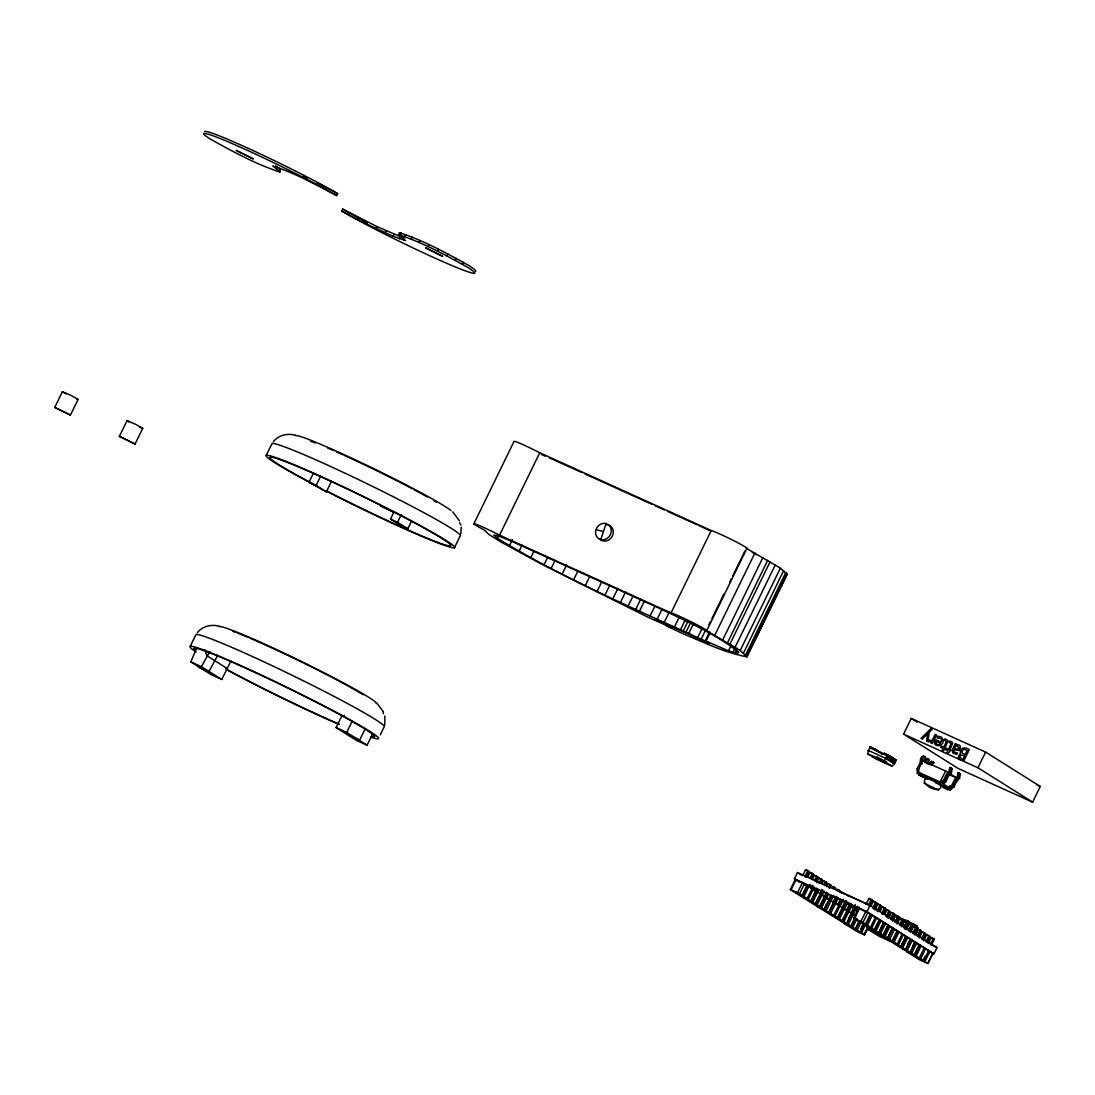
<?xml version="1.0" encoding="UTF-8"?>
<svg xmlns="http://www.w3.org/2000/svg" width="1095" height="1095" viewBox="0 0 1095 1095"><rect width="100%" height="100%" fill="white"/><g stroke="black" fill="none" stroke-linecap="round" stroke-linejoin="round"><path stroke-width="1.5" d="M894.437 763.776L891.946 766.185L875.658 758.808L867.801 753.866L868.184 750.39L885.896 758.397L894.437 763.776L895.874 760.833L895.012 760.286M948.982 771.77L949.748 767.527L952.089 768.813L951.404 773.07L948.626 775.917L945.669 781.994L943.835 783.076L941.495 781.789L942.07 780.612L943.329 780.708L946.381 774.425L948.982 771.77L950.255 772.577M941.495 781.789L942.562 782.268L944.383 781.187L947.339 775.123L950.118 772.276L950.816 768.006M949.68 786.949L950.747 787.428L952.582 786.333L955.538 780.27L958.317 777.423L959.001 773.152L957.947 772.673L957.167 776.916L954.58 779.572L951.514 785.854L950.255 785.772L949.68 786.949L952.034 788.236L953.854 787.141L956.811 781.077L959.59 778.23L960.288 773.96L959.001 773.152M924.426 756.535L921.716 759.424L923.003 760.231C929.08 757.754 921.935 753.593 920.58 758.903L920.087 762.777L917.117 768.841L917.418 770.894L918.705 771.701M919.061 770.196L918.185 769.333L921.251 763.051L921.716 759.424M384.769 724.849L384.838 716.02M460.803 533.826L461.241 527.188M913.641 925.809C916.529 923.14 907.249 922.798 913.86 924.755M867.089 926.165L870.32 927.821L867.089 926.165L867.637 927.383M600.744 539.63L606.055 523.561M884.062 913.435L885.54 912.641M916.46 926.904L917.104 926.918A2.655 2.354 -57.8 0 1 917.911 930.175L916.57 932.94A2.423 2.149 -57.8 0 1 915.242 934.213M54.75 407.395L62.401 391.695L70.833 395.281L78.087 399.401L70.436 415.087L54.75 407.395L70.436 415.087M119.396 436.344L127.047 420.644L135.479 424.244L142.733 428.35L135.082 444.036L119.396 436.344L135.082 444.036M280.265 169.136L279.841 172.011L280.265 169.136L275.516 165.824M279.307 171.094L272.833 166.043C295.171 173.051 315.894 184.809 336.644 195.594L337.602 193.637L332.401 190.557A80.879 4.517 26 0 0 254.533 151.233A80.879 4.517 26 0 0 204.765 131.455M475.545 271.286A80.879 4.517 26 0 0 468.537 265.332C446.336 253.013 423.683 240.544 399.511 232.701L398.553 234.658C422.725 242.515 445.378 254.984 467.579 267.289A80.879 4.517 26 0 1 441.928 261.212A80.879 4.517 26 0 1 346.964 214.141L341.763 211.075L342.721 209.104L377.05 226.61L403.165 237.861M398.553 234.658L405.574 240.626L393.037 236.246L366.606 224.01L348.84 214.948L349.798 212.991M357.312 219.356L358.27 217.399M366.606 224.01L367.564 222.052M376.091 228.581L377.05 226.61M266.249 455.328L271.998 443.557A104.928 5.858 26 0 1 373.094 486.673A104.928 5.858 26 0 1 460.174 535.961L454.425 547.733M385.098 232.756L386.056 230.785M190.215 646.351L195.95 634.58A104.928 5.858 26 0 1 297.046 677.695A104.928 5.858 26 0 1 384.126 726.984L380.293 734.827M393.037 236.246L393.995 234.289M230.894 661.106L221.765 679.461L211.143 674.643L190.817 661.859L196.895 647.61M400.496 234.96L401.454 233.002M399.36 238.833L400.318 236.876M404.767 236.452L405.725 234.494M403.644 240.325L404.589 238.368M221.765 679.461L201.439 666.677L209.72 651.689M411.09 239.038L412.048 237.067M419.029 242.529L419.987 240.571M331.566 481.198L326.351 491.874L309.023 482.224L313.485 473.081M428.049 246.703L429.007 244.746M326.351 491.874L316.113 485.441L320.575 476.284M437.521 251.275L438.479 249.318M446.815 255.929L447.773 253.958M455.287 260.336L456.245 258.379M462.377 264.21L463.336 262.252M411.528 521.111L407.805 528.748L400.715 525.532L390.477 519.098L394.2 511.461M407.805 528.748L397.553 522.301L401.276 514.664M371.93 736.661A100.562 5.612 26 0 0 373.135 734.553L372.423 734.225L367.058 745.216L356.436 740.412L336.11 727.614L341.476 716.636L344.583 715.432M367.058 745.216L346.732 732.432L352.097 721.441L352.809 721.756A100.562 5.612 26 0 0 245.034 667.854A100.562 5.612 26 0 0 195.471 650.553M352.097 721.441L365.744 729.407L365.032 729.092L359.68 740.083L349.059 735.265M473.82 523.903L514.007 441.504A20.258 1.136 26 0 1 539.753 452.755L711.216 530.555A20.258 1.136 26 0 1 733.76 540.656A20.258 1.136 26 0 1 746.215 548.253L780.393 568.127L787.195 574.355L747.009 656.754C725.958 653.167 705.7 643.135 685.935 634.963L683.307 633.813A22.776 1.273 26 0 1 666.677 625.834L671.974 627.887L654.769 618.949L690.794 634.813L692.423 636.852M656.302 619.688L690.124 634.58L691.78 636.66L706.343 642.724L709.067 643.422L708.876 642.697C637.482 609.942 564.609 579.364 497.445 538.261L498.937 535.209M670.824 627.353L648.281 617.361L541.683 564.185L500.278 541.642L488.753 534.333L484.332 530.048A20.258 1.136 26 0 1 475.408 524.04A20.258 1.136 26 0 1 499.566 535.154L539.753 452.755M509.408 545.789L512.378 539.684M519.016 551.319L521.986 545.214M530.76 557.738L533.73 551.634M544.037 564.774L547.76 557.15M551.127 568.456L554.85 560.818M562.159 574.095L566.621 564.938M573.588 579.857L578.05 570.7M585.305 585.633L589.767 576.49M597.09 591.409L601.552 582.253M604.919 595.174L609.395 586.017M612.762 598.938L617.977 588.261M620.427 602.551L625.642 591.861M628.106 606.151L633.307 595.475M635.606 609.641L640.821 598.965M639.37 611.38L644.572 600.703M649.992 616.198L655.207 605.508M657.068 619.4L662.283 608.724M664.159 622.603L669.36 611.927M499.566 535.154L671.03 612.954L711.216 530.555M674.356 627.148L679.571 616.471M680.447 629.762L684.909 620.605M683.239 630.939L687.701 621.782M686.031 632.102L690.493 622.945M688.823 633.266L693.286 624.109M697.789 637.249L702.251 628.092M701.334 638.85L705.796 629.693M708.999 624.547L710.491 621.495M711.983 618.442L723.891 594.037M729.845 581.828L731.323 578.776M732.815 575.724L744.723 551.305M706.74 630.679L746.927 548.28M705.262 640.767L709.724 631.623M709.765 633.499L706.042 641.122L728.49 650.868L735.087 652.798L737.866 653.085L738.769 652.168C714.679 633.416 685.894 621.057 658.465 607.862L510.626 540.834L497.445 535.592L493.708 535.113L497.445 538.261M747.009 656.754L740.206 650.526L714.706 635.415L754.893 553.03M722.714 639.904L762.9 557.519M727.545 642.683L767.732 560.284M729.968 644.079L770.155 561.68M728.49 650.868L731.474 644.763M735.087 647.296L775.274 564.897M732.952 652.278L735.183 647.706M735.087 652.798L737.318 648.226M740.206 650.526L780.393 568.127M743.532 652.921L783.733 570.522M745.695 654.769L785.895 572.37M746.229 656.918L786.881 573.397M746.899 656.439L787.086 574.04M800.089 882.406L794.395 878.82L797.447 872.537L870.046 905.387L937.074 947.558L934.008 953.827L927.835 951.035M825.178 897.681L834.28 902.472L829.367 912.532L815.679 905.551L790.33 889.592L795.23 879.531L807.576 885.663L802.662 895.724L801.951 895.518L806.864 885.458L807.576 885.663M790.33 889.592L791.042 889.797L795.942 879.737M802.621 875.685L805.564 869.649L807.823 870.676L808.904 871.36L805.961 877.396M804.839 876.698L807.823 870.676M791.042 889.797L797.502 892.726L802.416 882.666M868.335 750.609L870.155 746.872L876.999 750.28L876.616 751.06M802.662 895.724L799.555 893.766L804.455 883.706M807.809 876.972L810.013 872.455L812.271 873.468L813.352 874.152L811.149 878.683M810.026 877.985L812.271 873.468M875.288 749.199L874.905 749.993L869.622 747.447L888.182 756.002L886.745 758.944L889.167 760.327L890.988 756.604L884.144 753.209L883.761 753.99L888.182 756.002M813.311 885.964L807.111 898.53L803.99 896.572L808.904 886.512L806.864 885.458M808.616 887.347L810.081 884.322M812.285 879.791L814.502 875.275L817.732 876.917L815.515 881.448M810.793 888.332L812.257 885.307M814.475 880.777L816.678 876.26L817.732 876.917M877.465 751.594L877.848 750.814L872.715 748.487M879.176 752.676L879.559 751.882L877.848 750.814M877.232 757.056L877.848 757.959M813.202 889.236L816.322 891.207L811.422 901.267L808.302 899.296L813.202 889.236L808.904 886.512M813.051 890.139L814.529 887.128M816.733 882.597L818.951 878.067L822.181 879.709L820.702 882.734M881.735 754.277L882.118 753.497L875.275 750.102L882.118 753.497M816.706 888.113L815.241 891.125L816.281 891.782L817.76 888.77M818.909 883.583L821.127 879.052L822.181 879.709M810.834 901.144L815.611 890.988L816.322 891.207M811.053 901.103L815.953 891.029M881.79 760.094L881.448 759.355L882.515 759.834M817.65 892.042L820.771 893.999L815.857 904.059L812.75 902.102L817.65 892.042L815.611 890.988M817.5 892.931L818.978 889.92M821.921 883.884L823.399 880.873L825.575 881.858L826.629 882.515L825.151 885.526M885.472 755.071L885.855 754.277L884.144 753.209M819.69 893.917L821.893 889.4M824.097 884.87L825.575 881.858M887.333 755.454L884.089 761.244L867.801 753.866M815.282 903.936L818.088 898.187M815.501 903.895L820.401 893.835M820.73 894.588L822.947 890.057M887.456 759.259L889.277 755.536M822.099 894.834L825.219 896.791L820.306 906.852L817.198 904.894L822.099 894.834L820.059 893.794L820.771 893.999M821.948 895.737L824.165 891.207M826.369 886.676L827.834 883.665L830.024 884.65L831.064 885.307L829.599 888.332M891.836 757.138L893.547 758.219L891.727 761.942L890.016 760.874L891.836 757.138L887.99 755.399M826.342 892.192L824.138 896.723L825.178 897.38L827.396 892.849M828.545 887.662L830.024 884.65M824.508 896.586L829.668 899.597L824.754 909.658L819.594 906.646L824.508 896.586L825.219 896.791M903.594 734.129L911.259 718.443L985.623 752.087L1040.25 786.456L1032.599 802.156L958.235 768.498L903.594 734.129L977.958 767.787L1032.599 802.156M819.731 906.742L824.644 896.682M819.95 906.687L824.85 896.627M892.452 758.684L891.015 761.627L891.727 761.942M893.301 759.218L891.877 762.161L894.286 763.557L896.107 759.834L889.263 756.426M821.647 907.7L826.547 897.626M826.383 898.516L828.587 893.999M892.576 762.476L894.396 758.753M828.6 899.529L830.845 895.012M826.848 903.703L824.042 909.452L824.754 909.658M824.206 909.521L829.12 899.46M824.398 909.493L829.298 899.433M829.723 900.227L831.926 895.696M826.26 910.561L833.774 895.286M836.032 896.299L833.049 902.321L834.171 903.019L837.114 896.983M841.494 899.748L833.815 915.324L828.655 912.327L833.569 902.266L834.28 902.472M830.708 913.367L838.264 898.105M837.497 905.127L840.44 899.091M839.906 906.03L843.027 908.001L838.127 918.062L835.006 916.091L839.906 906.03L837.867 904.99M839.769 906.934L843.437 899.392M845.627 900.377L841.945 907.919L842.999 908.576L846.668 901.034M842.315 907.796L847.475 910.794L842.575 920.854L837.401 917.856L842.315 907.796L843.027 908.001M837.552 917.938L842.671 907.837M839.454 918.897L844.354 908.836M844.218 909.74L847.886 902.184M846.394 910.725L850.076 903.17M842.698 919.294L846.408 912.067M847.448 911.382L851.116 903.84M848.803 911.629L851.924 913.586L847.024 923.646L843.903 921.689L848.803 911.629L846.763 910.588L847.475 910.794M848.652 912.532L852.334 904.99M950.624 775.274L956.756 778.052L945.656 771.072L922.647 760.655L917.281 771.646L940.304 782.063M924.55 757.028L923.359 756.056M926.644 779.01L917.213 773.084L917.788 771.907M855.25 904.47L850.842 913.517L851.883 914.174L855.565 906.633M848.406 919.129L851.212 913.381L851.924 913.586M846.435 923.537L851.568 913.422M924.44 761.326C925.795 756.015 932.954 760.19 926.863 762.668L925.576 761.86L928.286 758.972M928.423 759.465L927.219 758.493M855.674 917.829L851.472 926.452L848.351 924.495L857.344 906.195M907.823 952.157L853.717 918.363L858.617 908.303L870.963 914.434L866.049 924.495L865.337 924.289L869.553 915.666M855.14 916.255L859.589 907.207M853.717 918.363L854.428 918.568L859.329 908.508M851.458 924.81L854.251 919.061M851.102 926.288L854.606 919.102M928.765 764.05L931.462 761.381L932.529 761.86L929.901 764.584M859.424 922.058L855.907 929.244L852.8 927.287L857.002 918.664M941.057 785.197C941.974 795.668 917.377 784.034 926.411 778.011M931.188 765.378L933.802 762.668L932.529 761.86M866.008 904.456L868.951 898.42L872.291 900.117L869.348 906.154M864.571 923.427L860.355 932.05L855.195 929.039L858.699 921.853M868.226 905.469L871.209 899.433L872.291 900.117M854.428 918.568L860.889 921.497L865.803 911.437M857.248 930.079L861.45 921.456M945.3 749.473L946.053 748.35M934.008 953.827L866.98 911.67L870.046 905.387M866.049 924.495L862.942 922.537L867.842 912.477M871.196 905.743L873.399 901.212L876.739 902.923L873.796 908.96M860.903 928.902L863.011 924.591M861.04 928.984L863.147 924.659M872.674 908.261L875.658 902.239L876.739 902.923M867.473 929.025L864.667 934.774L861.546 932.817L865.748 924.194M872.291 915.269L875.411 917.24L870.498 927.301L867.391 925.33L872.291 915.269L870.251 914.229L870.963 914.434M874.946 910.068L877.889 904.032L880.065 905.018L881.119 905.688L878.176 911.724M890.084 941.248L878.97 936.211L867.541 929.025L867.692 925.918M852.8 927.287L843.574 923.112L855.578 930.668L863.955 934.569L866.049 930.257M864.297 934.61L867.103 928.861M877.122 911.054L880.065 905.018M939.099 783.418L940.482 783.952L939.414 783.281L945.656 771.072M876.589 918.007L879.709 919.964L874.809 930.025L871.688 928.067L876.589 918.007L874.549 916.967L875.411 917.24M942.781 782.596L943.356 781.419L942.07 780.612M880.12 911.355L882.337 906.838L885.568 908.48L882.625 914.517M881.571 913.86L884.514 907.823M874.234 929.901L879.709 919.964M874.44 929.86L879.353 919.8M881.037 920.799L884.158 922.77L879.258 932.83L876.137 930.86L881.037 920.799L878.998 919.759M884.568 914.161L886.786 909.63L890.016 911.286L887.073 917.309M886.019 916.652L888.962 910.616M878.683 932.707L883.583 922.647M878.888 932.666L883.802 922.606M963.627 761.271L969.226 749.801C966.228 746.462 958.604 747.707 960.397 753.1C960.479 754.195 954.881 758.726 960.876 760.026M950.966 787.757L951.541 786.58L953.854 787.141L951.514 785.854M939.893 785.252L950.323 789.96L950.898 788.783M889.742 914.79L888.921 916.46L887.689 915.68L888.497 914.01L890.057 914.996M885.485 923.605L888.606 925.562L883.706 935.623L880.585 933.665L885.485 923.605L883.446 922.565L884.158 922.77M888.291 918.472L891.234 912.436L893.41 913.422L894.464 914.079L891.522 920.115M946.436 786.771L951.404 789.043L953.403 784.923M958.837 774.274L959.22 773.481L957.947 772.673M890.468 919.458L893.41 913.422M887.894 925.357L893.055 928.355L888.154 938.415L882.981 935.417L887.894 925.357L888.606 925.562M883.131 935.5L888.031 925.439M883.337 935.458L888.25 925.398M885.034 936.458L889.934 926.397M892.712 921.251L895.669 915.215L897.914 916.241L898.995 916.912L896.052 922.948M894.93 922.264L897.914 916.241M893.055 928.355L892.343 928.149L887.429 938.21L888.154 938.415M879.066 934.309L887.593 938.292L892.507 928.231L897.667 931.229L892.767 941.289L892.042 941.084L896.956 931.024L897.667 931.229M887.785 938.251L892.699 928.19M892.767 941.289L889.646 939.332L894.547 929.272M897.161 924.043L900.104 918.007L898.078 917.227M899.378 925.056L902.362 919.034M900.501 925.754L903.608 919.677L901.732 918.554L900.87 919.307M977.958 767.787L985.623 752.087M897.216 944.095L894.095 942.124L898.995 932.064L902.116 934.035L897.216 944.095L896.353 943.822L901.513 946.819L906.414 936.759L901.253 933.761L902.116 934.035M901.65 926.863L904.593 920.827L907.823 922.483L904.881 928.519M903.827 927.848L906.769 921.826L907.823 922.483M907.18 922.743L907.235 921.237M898.393 944.862L903.307 934.802M906.099 929.669L909.042 923.632L911.218 924.618L912.272 925.275L909.329 931.311M907.235 927.602L908.905 923.537L905.278 921.579M908.275 930.654L911.218 924.618M900.939 946.71L905.839 936.649L907.755 937.594L910.862 939.565L905.962 949.625L900.802 946.614L905.702 936.553L906.414 936.759M901.144 946.655L906.058 936.595M912.669 925.973L913.257 924.782L911.149 923.468M913.107 926.247L914.38 925.371M902.841 947.654L907.755 937.594M910.547 932.461L913.49 926.425L915.666 927.41L916.72 928.081L913.777 934.117M912.724 933.446L915.666 927.41M908.042 943.671L910.15 939.359L910.862 939.565M906.085 948.065L910.506 939.4M912.203 940.4L915.31 942.357L910.41 952.417L907.29 950.46L912.203 940.4L910.15 939.359M914.996 935.267L917.938 929.231L920.115 930.216L921.169 930.873L918.226 936.909M917.172 936.252L920.115 930.216M912.491 946.463L914.599 942.152L915.31 942.357M910.739 950.816L914.955 942.193M916.638 943.192L919.759 945.163L914.859 955.223L911.738 953.252L916.638 943.192L914.599 942.152M919.266 937.977L922.209 931.941L924.454 932.954L925.535 933.638L922.592 939.674M921.47 938.976L924.454 932.954M914.845 953.567L919.047 944.944L919.759 945.163M914.489 955.059L919.403 944.999M921.087 945.998L924.207 947.955L919.307 958.015L916.186 956.058L921.087 945.998L919.047 944.944M923.701 940.769L926.657 934.733L928.902 935.76L929.984 936.444L927.041 942.466M925.918 941.782L928.902 935.76M925.535 948.79L928.656 950.747L923.756 960.808L920.635 958.85L925.535 948.79L923.496 947.75L924.207 947.955M928.19 943.589L931.133 937.553L934.363 939.209L931.421 945.231M930.367 944.574L933.31 938.538L934.363 939.209M927.793 950.487L932.954 953.485L928.054 963.545L922.893 960.548L925.138 956.291M924.933 961.588L929.847 951.528M927.684 963.381L931.9 954.758M217.754 655.262L208.83 671.81L198.209 667.006M273.271 441.75C278.376 435.112 287.547 433.045 295.39 435.221M197.237 632.773C202.329 626.135 211.499 624.068 219.356 626.244M947.668 775.233L949.392 773.453M917.104 926.918L917.199 925.836L895.751 916.118M904.566 928.861L906.783 927.944M894.369 915.926L896.873 917.062M903.922 921.579L906.838 921.046M905.031 921.552L902.951 922.483M785.621 574.683L787.195 574.355M279.841 172.011C255.683 164.154 233.03 151.685 210.829 139.38A80.879 4.517 26 0 1 236.465 145.457A80.879 4.517 26 0 1 331.443 192.515L336.644 195.594M78.087 399.401L76.746 399.004M142.733 428.35L140.023 427.406M935.719 781.57L950.323 789.96M923.961 783.021L938.607 790.22M595.967 529.61A8.527 7.624 -57.6 0 1 609.409 525.627A8.527 7.624 -57.6 0 1 604.81 539.534A8.527 7.624 -57.6 0 1 595.967 529.61L603.4 531.595M912.45 929.327L911.314 930.175A2.423 2.149 -57.8 0 1 910.219 931.065M828.956 899.392L829.668 899.597M838.017 905.059L838.729 905.264L833.569 902.266M807.111 898.53L806.248 898.256L808.302 899.296M811.422 901.267L810.697 901.048L812.75 902.102M815.857 904.059L815.145 903.854L817.198 904.894M819.594 906.646L820.306 906.852M817.746 906.592L817.034 906.386L844.437 923.386M828.655 912.327L829.367 912.532M833.815 915.324L832.966 915.05L835.006 916.091M837.401 917.856L838.127 918.062M870.498 927.301L869.649 927.027L871.688 928.067M874.809 930.025L874.097 929.819L876.137 930.86M842.575 920.854L841.85 920.649L843.903 921.689M879.258 932.83L878.532 932.625L880.585 933.665M847.024 923.646L846.298 923.441L848.351 924.495M850.747 926.247L851.472 926.452M882.981 935.417L883.706 935.623M880.421 935.157L881.133 935.363M855.195 929.039L855.907 929.244M884.87 937.95L885.581 938.155L883.542 937.115M927.944 950.542L928.656 950.747M860.355 932.05L859.643 931.845L861.546 932.817M889.318 940.756L890.03 940.961L887.99 939.921M932.242 953.28L932.954 953.485M863.955 934.569L864.667 934.774M900.802 946.614L901.513 946.819M905.962 949.625L905.25 949.42L907.29 950.46M910.41 952.417L909.699 952.212L911.738 953.252M928.054 963.545L918.979 959.439L906.961 951.884L914.859 955.223M919.307 958.015L918.582 957.81L920.635 958.85M923.03 960.602L923.756 960.808M927.41 776.807L928.273 777.108M940.222 784.964L941.549 785.348L939.688 784.047M703.606 641.588L708.355 643.052L708.095 642.341M885.485 761.395L886.389 761.764M541.382 454.548L545.365 456.177M549.348 457.82L581.938 472.547M883.624 760.587L884.336 760.902M947.572 788.66L943.534 786.552L948.379 788.893M837.565 890.386L866.022 903.662M698.651 525.463L711.148 531.13M1037.157 785.06L1040.25 786.456M392.982 511.584L380.841 506.095L393.173 511.967M952.089 768.813L949.748 767.527M924.632 756.864L925.699 757.343M928.505 759.3L929.559 759.779M959.22 773.481L960.288 773.96M932.748 762.188L933.802 762.668M309.023 482.224L316.113 485.441M390.477 519.098L397.553 522.301M876.999 750.28L870.155 746.872M885.855 754.277L890.988 756.604M889.687 756.481L893.547 758.219M918.185 769.333L917.117 768.841L918.404 769.648M893.534 758.671L896.107 759.834M881.68 753.661L882.748 754.14L881.899 753.606M917.418 770.894L918.486 771.373M888.456 760.012L889.167 760.327M890.016 760.874L889.304 760.546L890.741 757.603L889.893 757.069M917.213 773.084L939.551 783.185M893.575 763.229L894.286 763.557M876.561 757.124L879.75 758.561M878.067 758.096L879.969 758.944M808.904 871.36L805.564 869.649M813.352 874.152L810.013 872.455M881.119 905.688L877.889 904.032M885.568 908.48L882.337 906.838M826.629 882.515L823.399 880.873M831.064 885.307L827.834 883.665M894.464 914.079L891.234 912.436M898.995 916.912L895.669 915.215M913.257 924.782L913.695 924.988M905.442 921.675L908.042 922.852A1.547 1.369 -57.8 0 1 908.617 924.81M912.272 925.275L909.042 923.632M916.72 928.081L913.49 926.425M921.169 930.873L917.938 929.231M925.535 933.638L922.209 931.941M891.604 918.486L894.711 919.896M904.292 924.755L902.335 923.879M929.984 936.444L926.657 934.733M794.395 878.82L866.98 911.67M799.678 881.721L801.937 882.748M804.127 884.527L807.467 886.225M930.901 944.752L937.074 947.558M889.824 927.013L892.507 928.231M851.869 914.462L855.66 916.186M867.117 927.095L874.768 930.613L871.538 928.971M867.541 929.025L878.655 934.049M190.817 661.859L201.439 666.677M336.11 727.614L346.732 732.432M585.058 473.957L651.963 504.302M655.084 505.712L664.419 509.941M667.526 511.351L697.104 524.765M922.017 775.684L924.002 776.492L919.348 774.302M303.274 176.131L307.339 178.088M934.35 781.269L925.987 777.696L927.848 778.997M889.482 912.984L890.81 915.187M871.004 930.723C871.456 930.599 870.621 930.942 870.895 930.955M316.729 182.687L330.512 189.763M880.75 759.273L884.842 761.367M851.212 913.381L855.332 915.735M860.889 921.497L862.942 922.537M865.337 924.289L867.391 925.33M887.593 938.292L889.646 939.332M797.502 892.726L799.555 893.766M892.042 941.084L894.095 942.124M801.951 895.518L803.99 896.572M914.133 955.018L916.186 956.058M936.348 782.268L938.169 783.212M900.35 918.144L901.199 918.691M880.27 759.081L882.447 760.272M331.936 190.53L337.602 193.637M341.763 211.075L348.84 214.948M64.29 393.009L65.823 393.844M714.706 635.415L706.029 630.652A20.258 1.136 26 0 0 693.573 623.041A20.258 1.136 26 0 0 671.03 612.954M752.333 552.455L756.426 554.809M342.721 209.104L347.923 212.184A80.879 4.517 26 0 0 360.529 219.109M128.936 421.958L127.047 420.644M227.117 668.47L206.791 655.686L204.765 649.54M917.24 926.822L917.446 927.629A2.614 1.204 -65.7 0 1 917.035 927.93M911.259 718.443L917.008 722.057M950.542 768.567L951.815 769.374M958.727 773.713L960.014 774.521M950.118 772.276L951.404 773.07M958.317 777.423L959.59 778.23M923.277 756.234L925.508 757.74M927.136 758.657L929.368 760.163M931.462 761.381L933.693 762.886M947.339 775.123L948.626 775.917M954.58 779.572L956.811 781.077M920.58 758.903L921.867 759.711M922.647 760.655L928.19 764.146M921.251 763.051L922.524 763.858M950.255 785.772L952.253 786.894M942.562 782.268L943.835 783.076M950.747 787.428L952.034 788.236M940.126 782.008L951.404 789.043M868.184 750.39L869.047 750.924M884.089 761.244L891.946 766.185M868.951 898.42L870.046 899.104M873.399 901.212L874.494 901.897M886.786 909.63L887.826 910.287M904.593 920.827L905.647 921.497M931.133 937.553L932.187 938.21M901.294 919.8L902.54 920.58M903.348 921.566C901.24 919.663 909.48 919.909 909.001 921.812A2.655 2.354 -57.8 0 1 909.931 924.782M914.133 931.407L916.57 932.94M895.956 920.676L898.434 922.236M844.437 893.712L841.206 892.069L842.26 892.726M847.831 895.847L848.885 896.518M814.502 875.275L815.542 875.932M818.951 878.067L819.991 878.724M858.412 907.276L859.342 907.864M865.324 911.505L866.405 912.19M874.18 917.09L875.234 917.761M883.076 922.688L884.13 923.345M857.905 907.495L859.137 908.275M797.447 872.537L801.732 875.234M837.388 897.654L857.344 910.219M795.23 879.531L798.351 881.489M864.858 924.372L865.953 925.056L862.614 923.345L863.695 924.029M895.984 943.945L897.024 944.615L893.794 942.959L894.848 943.63M900.418 946.751L901.472 947.408L898.242 945.765L899.296 946.422M810.327 901.185L811.381 901.842L808.151 900.199L809.205 900.856M814.776 903.977L815.83 904.648L812.599 902.992L813.653 903.662M841.48 920.785L842.534 921.442L839.304 919.8L840.358 920.457M845.929 923.578L846.982 924.235L843.752 922.592L844.806 923.249M838.879 891.22L841.48 892.877M63.168 392.338L62.401 391.695M365.032 729.092L373.135 734.553M452.755 511.844L459.435 520.796M376.707 702.867L383.387 711.818M889.811 916.022L888.853 914.229M399.511 232.701L400.045 233.618M460.872 524.998L459.544 522.712M382.921 711.627L383.496 713.735M367.468 222.778A80.879 4.517 26 0 1 362.075 219.944M339.08 724.137A100.562 5.612 26 0 1 225.57 668.771M232.742 631.309A80.879 4.517 26 0 1 235.849 632.431M237.574 633.088A80.879 4.517 26 0 1 248.456 637.509M250.208 638.248A80.879 4.517 26 0 1 303.082 662.735M304.519 663.447A80.879 4.517 26 0 1 363.184 694.764M219.274 626.614A87.449 4.886 26 0 1 303.52 662.53A87.449 4.886 26 0 1 376.091 703.606M196.073 651.99A104.928 5.858 26 0 1 286.589 687.154A104.928 5.858 26 0 1 370.794 737.181M338.944 724.411A104.928 5.858 26 0 1 226.597 669.675M606.028 524.587A8.527 7.624 -57.6 0 1 612.406 535.866A8.527 7.624 -57.6 0 1 599.376 538.822M317.126 486.317A104.928 5.858 26 0 1 306.573 470.056A104.928 5.858 26 0 1 454.028 546.282A104.928 5.858 26 0 1 326.146 490.998M315.141 484.975A100.562 5.612 26 0 1 311.733 472.643A100.562 5.612 26 0 1 450.401 544.749A100.562 5.612 26 0 1 325.804 490.519M310.542 441.203A78.703 4.394 26 0 1 315.237 442.928M327.542 447.951A78.703 4.394 26 0 1 333.386 450.483M336.507 451.865A78.703 4.394 26 0 1 342.981 454.767M344.377 455.397A78.703 4.394 26 0 1 377.446 471.028M378.979 471.781A78.703 4.394 26 0 1 412.158 488.671M413.554 489.41A78.703 4.394 26 0 1 427.337 496.952M433.62 500.593A78.703 4.394 26 0 1 436.275 502.208M295.321 435.591A87.449 4.886 26 0 1 369.275 466.511A87.449 4.886 26 0 1 450.976 510.599M883.98 913.654A1.547 1.369 -57.8 0 1 885.376 912.724M905.264 925.754A2.423 2.149 -57.8 0 1 905.195 927.835M883.145 912.655A2.655 2.354 -57.8 0 1 886.115 911.464M936.102 742.465L936.417 744.08L938.196 744.874L940.578 743.259L936.471 741.397L936.102 742.465M943.11 739.933C944.355 747.912 930.709 747.406 935.732 739.714L941.111 742.15L941.632 740.111A2.669 2.368 -57.8 0 0 941.029 738.577L936.95 737.756L937.648 736.141L941.495 737.099L943.11 739.933M947.846 741.205L944.999 747.871L948.462 749.432L951.09 743.587L949.064 742.355L949.625 741.028L952.061 742.027L952.609 743.368L949.762 750.034L950.652 750.431L947.969 753.702L946.669 753.114L947.873 750.636L944.41 749.076L943.206 751.553L941.905 750.951L943.11 748.487L940.701 747.392L941.289 746.188L943.698 747.283L945.683 743.19L946.326 741.438L944.301 740.206L944.862 738.865L947.298 739.878L947.846 741.205M929.19 732.185L928.012 741.657L926.603 741.014L927.588 733.677L922.373 739.098L921.004 738.482L930.928 728.586L932.324 729.229L929.19 732.185M952.116 750.143L952.896 752.99L956.743 754.428L957.454 752.949L954.087 752.073L953.704 750.02L959.179 750.157L960.534 746.503L959.234 744.983L956.154 744.997L956.592 744.08L955.292 743.491L952.116 750.143M959.891 756.152L959.836 757.589L962.888 759.341L964.517 755.988L961.191 754.934L959.891 756.152M961.944 750.718L961.916 752.881L965.147 754.715L967.213 750.472L964.065 749.336L961.944 750.718M959.083 747.57L957.482 749.281L954.402 748.583L955.565 746.201L956.852 745.9L959.083 747.57M928.888 740.152L928.149 741.657L931.558 741.698L930.928 742.971L932.242 743.56L936.444 734.964L935.13 734.362L932.146 740.48L928.957 740.179M236.301 150.439L253.096 158.843L236.301 150.439M425.777 247.908L442.558 256.298L425.777 247.908M872.455 756.234L887.716 763.872L872.455 756.234M918.856 774.904L923.619 777.272L918.856 774.904M935.335 782.364L940.099 784.732L935.335 782.364M943.288 787.36L948.037 789.728L943.288 787.36M944.383 781.187L943.329 780.708L945.669 781.994L944.383 781.187M834.527 887.47L832.268 886.444L835.608 888.154L834.527 887.47M838.975 890.262L836.717 889.249L840.057 890.947L838.975 890.262M797.023 892.808L794.778 891.782L798.104 893.493L797.023 892.808M860.41 921.566L858.165 920.553L861.505 922.25L860.41 921.566M801.472 895.601L799.227 894.588L802.553 896.285L801.472 895.601M805.879 898.393L803.703 897.407L806.933 899.05L805.879 898.393M878.163 932.748L875.986 931.763L879.217 933.405L878.163 932.748M819.224 906.783L817.048 905.798L820.278 907.44L819.224 906.783M882.611 935.554L880.435 934.569L883.665 936.211L882.611 935.554M823.727 909.603L821.483 908.576L824.822 910.287L823.727 909.603M887.114 938.36L884.87 937.347L888.209 939.045L887.114 938.36M828.176 912.395L825.931 911.382L829.257 913.079L828.176 912.395M891.563 941.166L889.318 940.14L892.658 941.851L891.563 941.166M832.583 915.187L830.407 914.202L833.637 915.844L832.583 915.187M837.032 917.98L834.855 916.994L838.086 918.65L837.032 917.98M904.867 949.543L902.691 948.557L905.921 950.214L904.867 949.543M909.315 952.349L907.139 951.363L910.369 953.006L909.315 952.349M850.268 926.315L848.023 925.302L851.362 927L850.268 926.315M913.654 955.086L911.41 954.073L914.749 955.771L913.654 955.086M854.716 929.121L852.471 928.095L855.811 929.806L854.716 929.121M918.103 957.892L915.858 956.866L919.198 958.563L918.103 957.892M859.123 931.9L856.947 930.914L860.177 932.57L859.123 931.9M922.524 960.671L920.334 959.685L923.564 961.328L922.524 960.671"/></g></svg>
